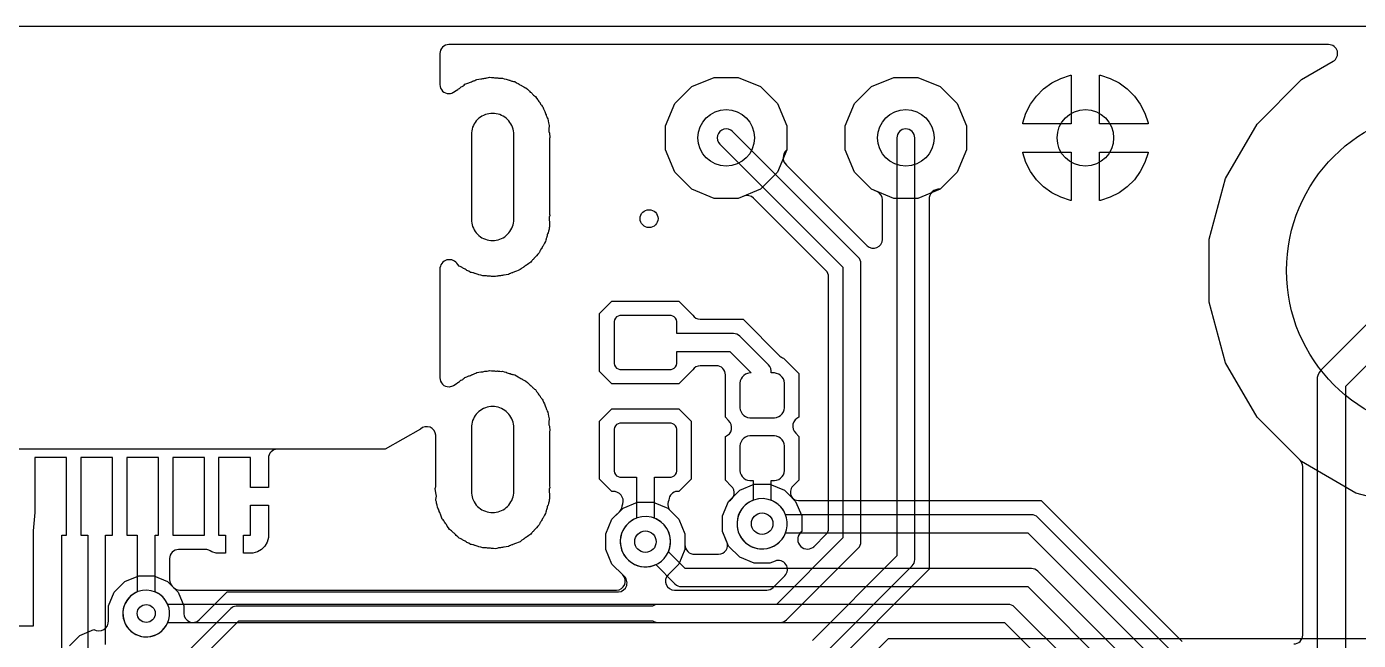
# Model space of a CAD drawing. Header units: millimetres. Extents: x -12.6 to 79.4, y -27 to 65.1.
# Drawn here: x 30.82 to 49.66, y 56.39 to 65.07 of the extents above; entities that cross this region are included whole.
import ezdxf

# ---------------------------------------------------------------- set-up
doc = ezdxf.new("R2010")
doc.units = ezdxf.units.MM

msp = doc.modelspace()

# ---------------------------------------------------------------- linework, layer by layer
at = {"layer": '16_copper'}
for points in [[(50.482, 58.244), (49.623, 58.474), (48.853, 58.919), (48.224, 59.548), (47.779, 60.318), (47.549, 61.177), (47.549, 62.067), (47.779, 62.926), (48.224, 63.696), (48.853, 64.325), (49.301, 64.584, 0.767326), (49.237, 64.821), (36.792, 64.821, 0.414214), (36.665, 64.694), (36.665, 64.254, 0.423846), (36.796, 64.128), (36.803, 64.128, 0.101797), (36.86, 64.147), (36.896, 64.17), (36.918, 64.187, 0.093758), (36.964, 64.219), (36.969, 64.221, 0.037097), (36.989, 64.232), (36.995, 64.238, 0.045899), (37.02, 64.259), (37.048, 64.269), (37.073, 64.281, 0.093776), (37.125, 64.301), (37.13, 64.303, 0.037089), (37.152, 64.309), (37.159, 64.313, 0.045854), (37.189, 64.328), (37.218, 64.332), (37.245, 64.338, 0.093759), (37.3, 64.346), (37.305, 64.346, 0.037092), (37.328, 64.348), (37.336, 64.35, 0.045863), (37.368, 64.358), (37.397, 64.355), (37.425, 64.355, 0.093752), (37.48, 64.351), (37.485, 64.35, 0.037088), (37.508, 64.346), (37.516, 64.346, 0.045898), (37.55, 64.347), (37.577, 64.338), (37.605, 64.332, 0.09374), (37.657, 64.315), (37.662, 64.313, 0.037083), (37.683, 64.304), (37.692, 64.303, 0.045892), (37.724, 64.297), (37.749, 64.281), (37.774, 64.269, 0.093735), (37.822, 64.241), (37.826, 64.238, 0.037084), (37.845, 64.225), (37.853, 64.222, 0.045877), (37.883, 64.208), (37.904, 64.188), (37.926, 64.17, 0.093747), (37.966, 64.132), (37.97, 64.128, 0.037112), (37.985, 64.111), (37.992, 64.106, 0.045916), (38.019, 64.087), (38.034, 64.062), (38.052, 64.04, 0.093753), (38.083, 63.994), (38.085, 63.99, 0.037093), (38.096, 63.969), (38.102, 63.963, 0.045889), (38.123, 63.938), (38.133, 63.91), (38.145, 63.885, 0.09377), (38.165, 63.833), (38.167, 63.829, 0.037109), (38.173, 63.806), (38.177, 63.799, 0.045873), (38.193, 63.77), (38.196, 63.741), (38.202, 63.713, 0.067958), (38.212, 63.674), (38.213, 63.662, 0.168009), (38.215, 63.568), (38.222, 63.504, 0.092232), (38.214, 63.458), (38.214, 62.436, 0.056554), (38.219, 62.404), (38.219, 62.401, 0.159101), (38.214, 62.312), (38.214, 62.241, 0.048975), (38.212, 62.209), (38.202, 62.181), (38.196, 62.154, 0.09374), (38.179, 62.101), (38.177, 62.096, 0.037083), (38.169, 62.075), (38.167, 62.067, 0.0459), (38.161, 62.034), (38.145, 62.009), (38.133, 61.984, 0.093731), (38.105, 61.936), (38.102, 61.932, 0.037084), (38.089, 61.913), (38.086, 61.905, 0.045881), (38.072, 61.875), (38.052, 61.854), (38.034, 61.832, 0.093757), (37.996, 61.792), (37.993, 61.788, 0.037088), (37.975, 61.773), (37.971, 61.766, 0.045904), (37.951, 61.74), (37.926, 61.724), (37.904, 61.707, 0.093763), (37.858, 61.675), (37.854, 61.673, 0.037097), (37.834, 61.662), (37.827, 61.656, 0.045899), (37.802, 61.635), (37.775, 61.625), (37.749, 61.613, 0.093777), (37.698, 61.593), (37.693, 61.591, 0.037109), (37.671, 61.585), (37.663, 61.581, 0.045873), (37.634, 61.566), (37.605, 61.562), (37.577, 61.556, 0.093759), (37.523, 61.548), (37.518, 61.548, 0.037092), (37.495, 61.546), (37.487, 61.544, 0.045872), (37.454, 61.536), (37.425, 61.539), (37.397, 61.539, 0.093746), (37.342, 61.543), (37.337, 61.544, 0.037088), (37.314, 61.548), (37.306, 61.548, 0.045898), (37.273, 61.547), (37.245, 61.556), (37.218, 61.562, 0.09374), (37.165, 61.579), (37.16, 61.581, 0.037083), (37.139, 61.59), (37.131, 61.591, 0.045892), (37.098, 61.597), (37.073, 61.613), (37.048, 61.625, 0.093735), (37, 61.653), (36.996, 61.656, 0.037084), (36.977, 61.669), (36.97, 61.672, 0.045877), (36.939, 61.686), (36.919, 61.706, 0.782146), (36.665, 61.64), (36.665, 60.104, 0.423839), (36.796, 59.978), (36.803, 59.978, 0.101797), (36.86, 59.997), (36.896, 60.02), (36.918, 60.037, 0.093753), (36.964, 60.069), (36.969, 60.071, 0.037093), (36.989, 60.082), (36.995, 60.088, 0.045875), (37.02, 60.109), (37.048, 60.119), (37.073, 60.131, 0.093758), (37.125, 60.151), (37.13, 60.153, 0.037103), (37.152, 60.159), (37.159, 60.163, 0.045861), (37.189, 60.178), (37.218, 60.182), (37.245, 60.188, 0.093759), (37.3, 60.196), (37.305, 60.196, 0.037092), (37.328, 60.198), (37.336, 60.2, 0.045872), (37.368, 60.208), (37.397, 60.205), (37.425, 60.205, 0.093746), (37.48, 60.201), (37.485, 60.2, 0.037088), (37.508, 60.196), (37.516, 60.196, 0.045898), (37.55, 60.197), (37.577, 60.188), (37.605, 60.182, 0.09374), (37.657, 60.165), (37.662, 60.163, 0.037083), (37.683, 60.154), (37.692, 60.153, 0.0459), (37.724, 60.147), (37.749, 60.131), (37.774, 60.119, 0.093731), (37.822, 60.091), (37.826, 60.088, 0.037084), (37.845, 60.075), (37.853, 60.072, 0.045881), (37.883, 60.058), (37.904, 60.038), (37.926, 60.02, 0.093757), (37.966, 59.982), (37.97, 59.978, 0.037088), (37.985, 59.961), (37.992, 59.956, 0.045904), (38.019, 59.937), (38.034, 59.912), (38.052, 59.89, 0.093763), (38.083, 59.844), (38.085, 59.84, 0.037097), (38.096, 59.819), (38.102, 59.813, 0.045899), (38.123, 59.788), (38.133, 59.76), (38.145, 59.735, 0.093777), (38.165, 59.683), (38.167, 59.679, 0.037109), (38.173, 59.656), (38.177, 59.649, 0.045873), (38.193, 59.62), (38.196, 59.591), (38.202, 59.563, 0.067958), (38.212, 59.524), (38.213, 59.512, 0.168009), (38.215, 59.418), (38.222, 59.354, 0.092232), (38.214, 59.308), (38.214, 58.586, 0.056554), (38.219, 58.554), (38.219, 58.551, 0.159101), (38.214, 58.462), (38.214, 58.391, 0.048975), (38.212, 58.359), (38.202, 58.331), (38.196, 58.304, 0.09374), (38.179, 58.251), (38.179, 58.249, 0.042), (38.169, 58.225), (38.167, 58.217, 0.045892), (38.161, 58.184), (38.145, 58.159), (38.133, 58.134, 0.093735), (38.105, 58.086), (38.102, 58.082, 0.037084), (38.089, 58.063), (38.086, 58.055, 0.045877), (38.072, 58.025), (38.052, 58.004), (38.034, 57.982, 0.093758), (37.996, 57.942), (37.993, 57.938, 0.037088), (37.975, 57.923), (37.971, 57.916, 0.045904), (37.951, 57.89), (37.926, 57.874), (37.904, 57.857, 0.093763), (37.858, 57.825), (37.854, 57.823, 0.037097), (37.834, 57.812), (37.827, 57.806, 0.045899), (37.802, 57.785), (37.775, 57.775), (37.749, 57.763, 0.093777), (37.698, 57.743), (37.693, 57.741, 0.037109), (37.671, 57.735), (37.663, 57.731, 0.045873), (37.634, 57.716), (37.605, 57.712), (37.577, 57.706, 0.093759), (37.523, 57.698), (37.518, 57.698, 0.037092), (37.495, 57.696), (37.487, 57.694, 0.045872), (37.454, 57.686), (37.425, 57.689), (37.397, 57.689, 0.093746), (37.342, 57.693), (37.337, 57.694, 0.037088), (37.314, 57.698), (37.306, 57.698, 0.045898), (37.273, 57.697), (37.245, 57.706), (37.218, 57.712, 0.09374), (37.165, 57.729), (37.16, 57.731, 0.037083), (37.139, 57.74), (37.131, 57.741, 0.045892), (37.098, 57.747), (37.073, 57.763), (37.048, 57.775, 0.093735), (37, 57.803), (36.996, 57.806, 0.037084), (36.977, 57.819), (36.97, 57.822, 0.045877), (36.939, 57.836), (36.919, 57.856), (36.897, 57.874, 0.093758), (36.856, 57.912), (36.853, 57.916, 0.037088), (36.837, 57.933), (36.831, 57.938, 0.045904), (36.804, 57.957), (36.788, 57.982), (36.771, 58.004, 0.093763), (36.74, 58.05), (36.737, 58.054, 0.037097), (36.726, 58.075), (36.721, 58.081, 0.045899), (36.699, 58.106), (36.689, 58.134), (36.677, 58.159, 0.093776), (36.657, 58.211), (36.656, 58.216, 0.048553), (36.646, 58.244), (36.644, 58.247, 0.042818), (36.63, 58.274), (36.627, 58.303), (36.62, 58.331, 0.067958), (36.61, 58.37), (36.61, 58.382, 0.168009), (36.607, 58.476), (36.6, 58.54, 0.092232), (36.608, 58.586), (36.608, 59.292, 0.623285), (36.39, 59.379), (35.894, 59.093), (34.367, 59.093, 0.414214), (34.24, 58.966), (34.24, 58.554), (33.986, 58.554), (33.986, 58.977), (33.536, 58.977), (33.536, 57.877), (33.634, 57.877), (33.634, 57.623), (33.503, 57.623), (33.438, 57.64, 0.196852), (33.346, 57.674), (32.969, 57.674, 0.414214), (32.842, 57.547), (32.842, 57.246, 0.198912), (32.879, 57.156), (32.964, 57.071), (33.045, 56.875), (33.045, 56.77, 0.668179), (33.262, 56.68), (33.44, 56.858), (33.656, 57.074), (39.192, 57.074, 0.696459), (39.263, 57.305), (39.099, 57.468), (39.014, 57.674), (39.014, 57.896), (39.099, 58.102), (39.206, 58.208, 0.168017), (39.242, 58.283), (39.242, 58.291, 0.509656), (39.146, 58.493), (39.118, 58.496, 0.028467), (39.1, 58.496), (38.925, 58.671), (38.925, 59.49), (39.1, 59.665), (40.046, 59.665), (40.221, 59.49), (40.221, 58.671), (40.046, 58.496, 0.380545), (39.907, 58.399), (39.903, 58.371, 0.340107), (39.941, 58.208), (40.047, 58.102), (40.132, 57.896), (40.132, 57.674), (40.047, 57.468), (39.894, 57.316, 0.668179), (39.984, 57.099), (41.289, 57.099, 0.198912), (41.379, 57.136), (41.545, 57.302, 0.820674), (41.406, 57.51), (41.335, 57.48), (41.113, 57.48), (40.908, 57.565), (40.75, 57.722), (40.665, 57.928), (40.665, 58.15), (40.75, 58.356, 0.535935), (40.788, 58.573), (40.704, 58.657), (40.704, 59.275, 0.56081), (40.75, 59.5), (40.704, 59.546), (40.704, 60.147, 0.414214), (40.577, 60.274), (40.348, 60.274, 0.244152), (40.242, 60.217), (40.046, 60.02), (39.1, 60.02), (38.925, 60.195), (38.925, 61.014), (39.1, 61.189), (40.046, 61.189), (40.242, 60.993, 0.253365), (40.348, 60.935), (40.955, 60.935), (41.476, 60.413, 0.106668), (41.526, 60.382), (41.745, 60.164), (41.745, 59.546, 0.5608), (41.699, 59.321), (41.745, 59.275), (41.745, 58.657), (41.66, 58.573, 0.345802), (41.642, 58.417), (41.659, 58.395, 0.092715), (41.698, 58.356), (41.783, 58.15), (41.783, 57.928, 0.97956), (41.942, 57.704), (41.953, 57.711, 0.021369), (41.961, 57.719), (42.127, 57.885, 0.198912), (42.164, 57.974), (42.164, 61.533, 0.198912), (42.127, 61.622), (41.102, 62.647, 0.303353), (40.964, 62.675), (40.887, 62.643), (40.546, 62.643), (40.231, 62.773), (39.989, 63.014), (39.859, 63.329), (39.859, 63.671), (39.989, 63.986), (40.231, 64.227), (40.546, 64.357), (40.887, 64.357), (41.202, 64.227), (41.443, 63.986), (41.573, 63.671), (41.573, 63.329, 0.470372), (41.569, 63.114), (42.709, 61.974, 0.668179), (42.926, 62.064), (42.926, 62.624, 0.30335), (42.848, 62.741), (42.771, 62.773), (42.529, 63.014), (42.399, 63.329), (42.399, 63.671), (42.529, 63.986), (42.771, 64.227), (43.086, 64.357), (43.427, 64.357), (43.742, 64.227), (43.983, 63.986), (44.113, 63.671), (44.113, 63.329), (43.983, 63.014), (43.742, 62.773, 0.470375), (43.586, 62.624), (43.586, 57.394), (42.123, 55.931)], [(32.233, 55.076), (33.824, 56.667), (39.676, 56.667), (39.693, 56.656, 0.120111), (39.751, 56.642), (41.478, 56.642, 0.198912), (41.568, 56.679), (42.584, 57.695, 0.198912), (42.621, 57.785), (42.621, 61.722, 0.198912), (42.584, 61.812), (40.806, 63.59, 1), (40.626, 63.41), (42.367, 61.669), (42.367, 57.838), (41.426, 56.896), (39.751, 56.896, 0.161412), (39.675, 56.871), (33.782, 56.871, 0.198912), (33.71, 56.841), (32.059, 55.19, 0.198912)], [(42.076, 56.171), (43.346, 57.441, 0.198912), (43.383, 57.531), (43.383, 63.5, 1), (43.129, 63.5), (43.129, 57.584), (41.934, 56.388)], [(28.278, 56.185), (30.904, 56.185), (30.912, 56.177), (30.912, 55.482, 0.952689), (31.548, 54.976), (31.581, 55.019, 0.537101), (31.318, 55.645), (31.318, 57.877), (31.386, 57.877), (31.386, 58.977), (30.936, 58.977), (30.936, 58.197), (30.913, 57.937, 0.022677), (30.912, 57.919), (30.912, 56.591), (28.194, 56.591, 0.198912)]]:
    msp.add_lwpolyline(points, format="xyb", dxfattribs=at)
for points in [[(44.909, 63.7), (44.911, 63.713), (44.955, 63.849), (45.02, 63.976), (45.104, 64.092), (45.205, 64.193), (45.32, 64.277), (45.448, 64.341), (45.584, 64.386), (45.596, 64.388), (45.596, 63.7)], [(45.996, 63.7), (45.996, 64.388), (46.009, 64.386), (46.145, 64.341), (46.272, 64.277), (46.388, 64.193), (46.489, 64.092), (46.573, 63.976), (46.638, 63.849), (46.682, 63.713), (46.684, 63.7)], [(45.584, 62.614), (45.448, 62.659), (45.32, 62.723), (45.205, 62.807), (45.104, 62.908), (45.02, 63.024), (44.955, 63.151), (44.911, 63.287), (44.909, 63.3), (45.596, 63.3), (45.596, 62.612)], [(45.996, 63.3), (46.684, 63.3), (46.682, 63.287), (46.638, 63.151), (46.573, 63.024), (46.489, 62.908), (46.388, 62.807), (46.272, 62.723), (46.145, 62.659), (46.009, 62.614), (45.996, 62.612)], [(33.336, 58.977), (32.886, 58.977), (32.886, 57.877), (33.336, 57.877)], [(33.888, 57.623), (33.888, 57.877), (33.986, 57.877), (33.986, 58.3), (34.24, 58.3), (34.24, 57.844), (34.223, 57.779), (34.189, 57.721), (34.142, 57.674), (34.084, 57.64), (34.02, 57.623)]]:
    msp.add_lwpolyline(points, close=True, dxfattribs=at)
for points in [[(41.429, 59.544), (41.458, 59.556), (41.484, 59.573), (41.506, 59.595), (41.524, 59.621), (41.536, 59.65), (41.542, 59.681), (41.542, 60.029), (41.536, 60.06), (41.524, 60.089), (41.506, 60.115), (41.484, 60.137), (41.458, 60.155), (41.429, 60.167), (41.399, 60.173), (41.351, 60.173, 0.250765), (41.314, 60.288), (40.908, 60.694, 0.198912), (40.818, 60.731), (40.018, 60.731), (40.018, 60.903), (40.011, 60.927), (39.999, 60.949), (39.981, 60.966), (39.959, 60.979), (39.935, 60.985), (39.211, 60.985), (39.187, 60.979), (39.165, 60.966), (39.148, 60.949), (39.135, 60.927), (39.129, 60.903), (39.129, 60.306), (39.135, 60.282), (39.148, 60.26), (39.165, 60.242), (39.187, 60.23), (39.211, 60.223), (39.935, 60.223), (39.959, 60.23), (39.981, 60.242), (39.999, 60.26), (40.011, 60.282), (40.018, 60.306), (40.018, 60.477), (40.765, 60.477), (41.07, 60.173), (41.05, 60.173), (41.019, 60.167), (40.99, 60.155), (40.964, 60.137), (40.942, 60.115), (40.925, 60.089), (40.913, 60.06), (40.907, 60.029), (40.907, 59.681), (40.913, 59.65), (40.925, 59.621), (40.942, 59.595), (40.964, 59.573), (40.99, 59.556), (41.019, 59.544), (41.05, 59.538), (41.399, 59.538)], [(39.643, 57.435, 0.752417), (39.7, 58.117), (39.7, 58.699), (39.935, 58.699), (39.959, 58.706), (39.981, 58.718), (39.999, 58.736), (40.011, 58.758), (40.018, 58.782), (40.018, 59.379), (40.011, 59.403), (39.999, 59.425), (39.981, 59.442), (39.959, 59.455), (39.935, 59.461), (39.211, 59.461), (39.187, 59.455), (39.165, 59.442), (39.148, 59.425), (39.135, 59.403), (39.129, 59.379), (39.129, 58.782), (39.135, 58.758), (39.148, 58.736), (39.165, 58.718), (39.187, 58.706), (39.211, 58.699), (39.446, 58.699), (39.446, 58.117), (39.416, 58.105), (39.375, 58.081), (39.338, 58.053), (39.305, 58.02), (39.277, 57.983), (39.254, 57.943), (39.236, 57.9), (39.224, 57.855), (39.218, 57.808), (39.218, 57.762), (39.224, 57.715), (39.236, 57.67), (39.254, 57.627), (39.277, 57.587), (39.305, 57.55), (39.338, 57.517), (39.375, 57.489), (39.416, 57.465), (39.459, 57.448), (39.504, 57.435), (39.55, 57.429), (39.597, 57.429)], [(41.294, 57.689, 0.752417), (41.351, 58.371), (41.351, 58.649), (41.399, 58.649), (41.429, 58.655), (41.458, 58.667), (41.484, 58.684), (41.506, 58.706), (41.524, 58.732), (41.536, 58.761), (41.542, 58.792), (41.542, 59.14), (41.536, 59.171), (41.524, 59.2), (41.506, 59.226), (41.484, 59.248), (41.458, 59.266), (41.429, 59.278), (41.399, 59.284), (41.05, 59.284), (41.019, 59.278), (40.99, 59.266), (40.964, 59.248), (40.942, 59.226), (40.925, 59.2), (40.913, 59.171), (40.907, 59.14), (40.907, 58.792), (40.913, 58.761), (40.925, 58.732), (40.942, 58.706), (40.964, 58.684), (40.99, 58.667), (41.019, 58.655), (41.05, 58.649), (41.097, 58.649), (41.097, 58.371), (41.067, 58.359), (41.026, 58.335), (40.989, 58.307), (40.956, 58.274), (40.928, 58.237), (40.905, 58.197), (40.887, 58.154), (40.875, 58.109), (40.869, 58.062), (40.869, 58.016), (40.875, 57.969), (40.887, 57.924), (40.905, 57.881), (40.928, 57.841), (40.956, 57.804), (40.989, 57.771), (41.026, 57.743), (41.067, 57.719), (41.11, 57.702), (41.155, 57.689), (41.201, 57.683), (41.248, 57.683)], [(32.577, 56.444, 0.740841), (32.639, 57.074), (32.639, 57.877), (32.686, 57.877), (32.686, 58.977), (32.236, 58.977), (32.236, 57.877), (32.385, 57.877), (32.385, 57.074), (32.366, 57.066), (32.328, 57.044), (32.294, 57.018), (32.263, 56.987), (32.237, 56.953), (32.215, 56.915), (32.199, 56.875), (32.187, 56.834), (32.182, 56.791), (32.182, 56.747), (32.187, 56.704), (32.199, 56.663), (32.215, 56.623), (32.237, 56.585), (32.263, 56.551), (32.294, 56.52), (32.328, 56.494), (32.366, 56.472), (32.406, 56.456), (32.447, 56.444), (32.49, 56.439), (32.534, 56.439)]]:
    msp.add_lwpolyline(points, format="xyb", close=True, dxfattribs=at)
for points in [[(31.938, 56.332), (31.938, 57.877), (32.036, 57.877), (32.036, 58.977), (31.586, 58.977), (31.586, 57.877), (31.684, 57.877), (31.684, 56.275)], [(42.287, 55.689), (43.012, 56.413), (54.778, 56.413)]]:
    msp.add_lwpolyline(points, dxfattribs=at)
at = {"layer": '1_copper'}
for points in [[(48.743, 56.337, 0.414214), (48.87, 56.464), (48.87, 58.849, 0.198912), (48.832, 58.939), (48.224, 59.548), (47.779, 60.318), (47.549, 61.177), (47.549, 62.067), (47.779, 62.926), (48.224, 63.696), (48.853, 64.325), (49.301, 64.584, 0.767326), (49.237, 64.821), (36.792, 64.821, 0.414214), (36.665, 64.694), (36.665, 64.254, 0.423846), (36.796, 64.128), (36.803, 64.128, 0.101797), (36.86, 64.147), (36.896, 64.17), (36.918, 64.187, 0.093758), (36.964, 64.219), (36.969, 64.221, 0.037097), (36.989, 64.232), (36.995, 64.238, 0.045899), (37.02, 64.259), (37.048, 64.269), (37.073, 64.281, 0.093777), (37.125, 64.301), (37.13, 64.303, 0.037109), (37.152, 64.309), (37.159, 64.313, 0.045873), (37.189, 64.328), (37.218, 64.332), (37.245, 64.338, 0.093759), (37.3, 64.346), (37.305, 64.346, 0.037092), (37.328, 64.348), (37.336, 64.35, 0.045863), (37.368, 64.358), (37.397, 64.355), (37.425, 64.355, 0.093752), (37.48, 64.351), (37.485, 64.35, 0.037088), (37.508, 64.346), (37.516, 64.346, 0.045898), (37.55, 64.347), (37.577, 64.338), (37.605, 64.332, 0.09374), (37.657, 64.315), (37.662, 64.313, 0.037083), (37.683, 64.304), (37.692, 64.303, 0.045892), (37.724, 64.297), (37.749, 64.281), (37.774, 64.269, 0.093735), (37.822, 64.241), (37.826, 64.238, 0.037084), (37.845, 64.225), (37.853, 64.222, 0.045877), (37.883, 64.208), (37.904, 64.188), (37.926, 64.17, 0.093758), (37.966, 64.132), (37.97, 64.128, 0.037088), (37.985, 64.111), (37.992, 64.106, 0.045904), (38.019, 64.087), (38.034, 64.062), (38.052, 64.04, 0.093763), (38.083, 63.994), (38.085, 63.99, 0.037097), (38.096, 63.969), (38.102, 63.963, 0.045899), (38.123, 63.938), (38.133, 63.91), (38.145, 63.885, 0.093776), (38.165, 63.833), (38.167, 63.828, 0.037089), (38.173, 63.806), (38.177, 63.799, 0.045854), (38.193, 63.77), (38.196, 63.741), (38.202, 63.713, 0.067958), (38.212, 63.674), (38.213, 63.662, 0.168009), (38.215, 63.568), (38.222, 63.504, 0.092232), (38.214, 63.458), (38.214, 62.436, 0.056554), (38.219, 62.404), (38.219, 62.401, 0.159101), (38.214, 62.312), (38.214, 62.241, 0.048975), (38.212, 62.209), (38.202, 62.181), (38.196, 62.154, 0.09374), (38.179, 62.101), (38.177, 62.096, 0.037083), (38.169, 62.075), (38.167, 62.067, 0.045892), (38.161, 62.034), (38.145, 62.009), (38.133, 61.984, 0.093735), (38.105, 61.936), (38.102, 61.932, 0.037084), (38.089, 61.913), (38.086, 61.905, 0.045877), (38.072, 61.875), (38.052, 61.854), (38.034, 61.832, 0.093758), (37.996, 61.792), (37.993, 61.788, 0.037088), (37.975, 61.773), (37.971, 61.766, 0.045904), (37.951, 61.74), (37.926, 61.724), (37.904, 61.707, 0.093763), (37.858, 61.675), (37.854, 61.673, 0.037097), (37.834, 61.662), (37.827, 61.656, 0.045899), (37.802, 61.635), (37.775, 61.625), (37.749, 61.613, 0.093776), (37.698, 61.593), (37.693, 61.591, 0.037089), (37.671, 61.585), (37.663, 61.581, 0.045854), (37.634, 61.566), (37.605, 61.562), (37.577, 61.556, 0.093759), (37.523, 61.548), (37.518, 61.548, 0.037092), (37.495, 61.546), (37.487, 61.544, 0.045863), (37.454, 61.536), (37.425, 61.539), (37.397, 61.539, 0.093748), (37.342, 61.543), (37.337, 61.544, 0.037091), (37.314, 61.548), (37.306, 61.548, 0.045895), (37.273, 61.547), (37.245, 61.556), (37.218, 61.562, 0.093715), (37.165, 61.579), (37.16, 61.581, 0.037085), (37.139, 61.59), (37.131, 61.591, 0.045886), (37.098, 61.597), (37.073, 61.613), (37.048, 61.625, 0.093731), (37, 61.653), (36.996, 61.656, 0.037084), (36.977, 61.669), (36.97, 61.672, 0.045881), (36.939, 61.686), (36.919, 61.706, 0.782141), (36.665, 61.64), (36.665, 60.104, 0.423846), (36.796, 59.978), (36.803, 59.978, 0.101797), (36.86, 59.997), (36.896, 60.02), (36.918, 60.037, 0.093758), (36.964, 60.069), (36.969, 60.071, 0.037097), (36.989, 60.082), (36.995, 60.088, 0.045899), (37.02, 60.109), (37.048, 60.119), (37.073, 60.131, 0.093776), (37.125, 60.151), (37.13, 60.153, 0.037089), (37.152, 60.159), (37.159, 60.163, 0.045854), (37.189, 60.178), (37.218, 60.182), (37.245, 60.188, 0.093759), (37.3, 60.196), (37.305, 60.196, 0.037092), (37.328, 60.198), (37.336, 60.2, 0.045863), (37.368, 60.208), (37.397, 60.205), (37.425, 60.205, 0.093752), (37.48, 60.201), (37.485, 60.2, 0.037088), (37.508, 60.196), (37.516, 60.196, 0.045898), (37.55, 60.197), (37.577, 60.188), (37.605, 60.182, 0.09374), (37.657, 60.165), (37.662, 60.163, 0.037083), (37.683, 60.154), (37.692, 60.153, 0.045892), (37.724, 60.147), (37.749, 60.131), (37.774, 60.119, 0.093735), (37.822, 60.091), (37.826, 60.088, 0.037084), (37.845, 60.075), (37.853, 60.072, 0.045877), (37.883, 60.058), (37.904, 60.038), (37.926, 60.02, 0.093758), (37.966, 59.982), (37.97, 59.978, 0.037088), (37.985, 59.961), (37.992, 59.956, 0.045904), (38.019, 59.937), (38.034, 59.912), (38.052, 59.89, 0.093763), (38.083, 59.844), (38.085, 59.84, 0.037097), (38.096, 59.819), (38.102, 59.813, 0.045899), (38.123, 59.788), (38.133, 59.76), (38.145, 59.735, 0.093776), (38.165, 59.683), (38.167, 59.678, 0.037089), (38.173, 59.656), (38.177, 59.649, 0.045854), (38.193, 59.62), (38.196, 59.591), (38.202, 59.563, 0.067958), (38.212, 59.524), (38.213, 59.512, 0.168009), (38.215, 59.418), (38.222, 59.354, 0.092232), (38.214, 59.308), (38.214, 58.586, 0.056554), (38.219, 58.554), (38.219, 58.551, 0.159101), (38.214, 58.462), (38.214, 58.391, 0.048975), (38.212, 58.359), (38.202, 58.331), (38.196, 58.304, 0.093728), (38.179, 58.251), (38.179, 58.249, 0.041995), (38.169, 58.225), (38.167, 58.217, 0.04588), (38.161, 58.184), (38.145, 58.159), (38.133, 58.134, 0.093724), (38.105, 58.086), (38.102, 58.082, 0.037084), (38.089, 58.063), (38.086, 58.055, 0.04587), (38.072, 58.025), (38.052, 58.004), (38.034, 57.982, 0.093757), (37.996, 57.942), (37.993, 57.938, 0.037088), (37.975, 57.923), (37.971, 57.916, 0.045903), (37.951, 57.89), (37.926, 57.874), (37.904, 57.857, 0.093757), (37.858, 57.825), (37.854, 57.823, 0.037097), (37.834, 57.812), (37.827, 57.806, 0.045911), (37.802, 57.785), (37.775, 57.775), (37.749, 57.763, 0.09377), (37.698, 57.743), (37.693, 57.741, 0.037109), (37.671, 57.735), (37.663, 57.731, 0.045873), (37.634, 57.716), (37.605, 57.712), (37.577, 57.706, 0.093759), (37.523, 57.698), (37.518, 57.698, 0.037092), (37.495, 57.696), (37.487, 57.694, 0.045872), (37.454, 57.686), (37.425, 57.689), (37.397, 57.689, 0.093746), (37.342, 57.693), (37.337, 57.694, 0.037088), (37.314, 57.698), (37.306, 57.698, 0.045898), (37.273, 57.697), (37.245, 57.706), (37.218, 57.712, 0.09374), (37.165, 57.729), (37.16, 57.731, 0.037083), (37.139, 57.74), (37.131, 57.741, 0.0459), (37.098, 57.747), (37.073, 57.763), (37.048, 57.775, 0.093731), (37, 57.803), (36.996, 57.806, 0.037084), (36.977, 57.819), (36.97, 57.822, 0.045881), (36.939, 57.836), (36.919, 57.856), (36.897, 57.874, 0.093757), (36.856, 57.912), (36.853, 57.916, 0.037088), (36.837, 57.933), (36.831, 57.938, 0.045904), (36.804, 57.957), (36.788, 57.982), (36.771, 58.004, 0.093763), (36.74, 58.05), (36.737, 58.054, 0.037097), (36.726, 58.075), (36.721, 58.081, 0.045899), (36.699, 58.106), (36.689, 58.134), (36.677, 58.159, 0.093777), (36.657, 58.211), (36.656, 58.215, 0.048573), (36.646, 58.244), (36.644, 58.247, 0.042827), (36.63, 58.274), (36.627, 58.303), (36.62, 58.331, 0.067952), (36.61, 58.37), (36.61, 58.382, 0.168009), (36.607, 58.476), (36.6, 58.54, 0.092232), (36.608, 58.586), (36.608, 59.292, 0.623285), (36.39, 59.379), (35.894, 59.093), (29.029, 59.093)], [(50.91, 61.993), (49.132, 60.215, 0.198912), (49.073, 60.071), (49.073, 56.134), (47.119, 56.134), (45.124, 58.129, 0.198912), (45.034, 58.166), (41.556, 58.166, 0.981272), (40.887, 57.924), (40.905, 57.881, 0.654591), (41.556, 57.912), (44.982, 57.912), (46.976, 55.917, 0.198912), (47.066, 55.88), (49.073, 55.88), (49.073, 50.203, 0.522723), (49.073, 49.619), (49.073, 46.05, 0.198912), (49.132, 45.907), (50.999, 44.04, 0.198912)], [(51.227, 44.387), (49.479, 46.134), (49.479, 49.619, 0.522723), (49.479, 50.203), (49.479, 59.987), (51.198, 61.705, 1)], [(31.425, 56.309), (31.575, 56.459), (31.771, 56.54, 0.5916), (31.979, 56.667), (31.979, 56.875), (32.06, 57.071), (32.21, 57.221), (32.406, 57.302), (32.618, 57.302), (32.814, 57.221), (32.899, 57.136, 0.198912), (32.989, 57.099), (39.162, 57.099, 0.668179), (39.252, 57.316), (39.099, 57.468), (39.014, 57.674), (39.014, 57.896), (39.099, 58.102), (39.257, 58.259), (39.462, 58.344), (39.684, 58.344), (39.89, 58.259), (40.047, 58.102), (40.132, 57.896), (40.132, 57.746, 0.43885), (40.271, 57.607), (40.608, 57.607, 0.534518), (40.725, 57.783), (40.665, 57.928), (40.665, 58.15), (40.75, 58.356), (40.908, 58.513), (41.113, 58.598), (41.335, 58.598), (41.541, 58.513), (41.647, 58.406, 0.198912), (41.737, 58.369), (45.171, 58.369), (47.166, 56.374, 0.198912)], [(36.615, 45.63), (38.61, 47.625), (45.034, 47.625, 0.198912), (45.124, 47.662), (46.394, 48.932, 0.198912), (46.431, 49.022), (46.431, 56.007, 0.198912), (46.394, 56.097), (45.124, 57.367, 0.198912), (45.034, 57.404), (40.134, 57.404), (39.898, 57.64, 0.981268), (39.254, 57.943), (39.236, 57.9, 0.65459), (39.718, 57.46), (39.991, 57.187, 0.198912), (40.081, 57.15), (44.982, 57.15), (46.177, 55.954), (46.177, 49.075), (44.982, 47.879), (38.557, 47.879, 0.198912), (38.467, 47.842), (36.473, 45.847)], [(45.607, 56.046), (44.794, 56.859, 0.198912), (44.704, 56.896), (32.817, 56.896, 0.966785), (32.199, 56.663), (32.215, 56.623, 0.644026), (32.817, 56.642), (44.651, 56.642), (45.39, 55.904)]]:
    msp.add_lwpolyline(points, format="xyb", dxfattribs=at)
for points in [[(40.546, 62.643), (40.231, 62.773), (39.989, 63.014), (39.859, 63.329), (39.859, 63.671), (39.989, 63.986), (40.231, 64.227), (40.546, 64.357), (40.887, 64.357), (41.202, 64.227), (41.443, 63.986), (41.573, 63.671), (41.573, 63.329), (41.443, 63.014), (41.202, 62.773), (40.887, 62.643)], [(43.086, 62.643), (42.771, 62.773), (42.529, 63.014), (42.399, 63.329), (42.399, 63.671), (42.529, 63.986), (42.771, 64.227), (43.086, 64.357), (43.427, 64.357), (43.742, 64.227), (43.983, 63.986), (44.113, 63.671), (44.113, 63.329), (43.983, 63.014), (43.742, 62.773), (43.427, 62.643)], [(44.909, 63.7), (44.911, 63.713), (44.955, 63.849), (45.02, 63.976), (45.104, 64.092), (45.205, 64.193), (45.32, 64.277), (45.448, 64.341), (45.584, 64.386), (45.596, 64.388), (45.596, 63.7)], [(45.996, 63.7), (45.996, 64.388), (46.009, 64.386), (46.145, 64.341), (46.272, 64.277), (46.388, 64.193), (46.489, 64.092), (46.573, 63.976), (46.638, 63.849), (46.682, 63.713), (46.684, 63.7)], [(45.584, 62.614), (45.448, 62.659), (45.32, 62.723), (45.205, 62.807), (45.104, 62.908), (45.02, 63.024), (44.955, 63.151), (44.911, 63.287), (44.909, 63.3), (45.596, 63.3), (45.596, 62.612)], [(45.996, 63.3), (46.684, 63.3), (46.682, 63.287), (46.638, 63.151), (46.573, 63.024), (46.489, 62.908), (46.388, 62.807), (46.272, 62.723), (46.145, 62.659), (46.009, 62.614), (45.996, 62.612)]]:
    msp.add_lwpolyline(points, close=True, dxfattribs=at)
at = {"layer": 'drills_PTH'}
for centre, radius in [((40.716, 63.5), 0.4), ((43.256, 63.5), 0.4), ((45.796, 63.5), 0.4), ((50.927, 61.622), 2.286)]:
    msp.add_circle(centre, radius, dxfattribs=at)
at = {"layer": 'drills_via_1_16'}
for centre, radius in [((39.624, 62.357), 0.127), ((41.224, 58.039), 0.152), ((39.573, 57.785), 0.152), ((32.512, 56.769), 0.127)]:
    msp.add_circle(centre, radius, dxfattribs=at)
at = {"layer": 'holes'}
for points in [[(37.111, 62.347), (37.112, 62.321), (37.116, 62.295), (37.121, 62.269), (37.129, 62.244), (37.139, 62.22), (37.151, 62.197), (37.165, 62.175), (37.181, 62.154), (37.199, 62.135), (37.218, 62.117), (37.239, 62.101), (37.261, 62.087), (37.284, 62.075), (37.309, 62.065), (37.334, 62.057), (37.359, 62.052), (37.385, 62.048), (37.411, 62.047), (37.437, 62.048), (37.463, 62.052), (37.489, 62.057), (37.514, 62.065), (37.538, 62.075), (37.561, 62.087), (37.583, 62.101), (37.604, 62.117), (37.623, 62.135), (37.641, 62.154), (37.657, 62.175), (37.671, 62.197), (37.683, 62.22), (37.693, 62.244), (37.701, 62.269), (37.707, 62.295), (37.71, 62.321), (37.711, 62.347), (37.711, 63.547), (37.71, 63.573), (37.707, 63.599), (37.701, 63.625), (37.693, 63.65), (37.683, 63.674), (37.671, 63.697), (37.657, 63.719), (37.641, 63.74), (37.623, 63.759), (37.604, 63.777), (37.583, 63.793), (37.561, 63.807), (37.538, 63.819), (37.514, 63.829), (37.489, 63.837), (37.463, 63.842), (37.437, 63.846), (37.411, 63.847), (37.385, 63.846), (37.359, 63.842), (37.334, 63.837), (37.309, 63.829), (37.284, 63.819), (37.261, 63.807), (37.239, 63.793), (37.218, 63.777), (37.199, 63.759), (37.181, 63.74), (37.165, 63.719), (37.151, 63.697), (37.139, 63.674), (37.129, 63.65), (37.121, 63.625), (37.116, 63.599), (37.112, 63.573), (37.111, 63.547), (37.111, 62.347)], [(37.111, 58.497), (37.112, 58.471), (37.116, 58.445), (37.121, 58.419), (37.129, 58.394), (37.139, 58.37), (37.151, 58.347), (37.165, 58.325), (37.181, 58.304), (37.199, 58.285), (37.218, 58.267), (37.239, 58.251), (37.261, 58.237), (37.284, 58.225), (37.309, 58.215), (37.334, 58.207), (37.359, 58.202), (37.385, 58.198), (37.411, 58.197), (37.437, 58.198), (37.463, 58.202), (37.489, 58.207), (37.514, 58.215), (37.538, 58.225), (37.561, 58.237), (37.583, 58.251), (37.604, 58.267), (37.623, 58.285), (37.641, 58.304), (37.657, 58.325), (37.671, 58.347), (37.683, 58.37), (37.693, 58.394), (37.701, 58.419), (37.707, 58.445), (37.71, 58.471), (37.711, 58.497), (37.711, 59.397), (37.71, 59.423), (37.707, 59.449), (37.701, 59.475), (37.693, 59.5), (37.683, 59.524), (37.671, 59.547), (37.657, 59.569), (37.641, 59.59), (37.623, 59.609), (37.604, 59.627), (37.583, 59.643), (37.561, 59.657), (37.538, 59.669), (37.514, 59.679), (37.489, 59.687), (37.463, 59.692), (37.437, 59.696), (37.411, 59.697), (37.385, 59.696), (37.359, 59.692), (37.334, 59.687), (37.309, 59.679), (37.284, 59.669), (37.261, 59.657), (37.239, 59.643), (37.218, 59.627), (37.199, 59.609), (37.181, 59.59), (37.165, 59.569), (37.151, 59.547), (37.139, 59.524), (37.129, 59.5), (37.121, 59.475), (37.116, 59.449), (37.112, 59.423), (37.111, 59.397), (37.111, 58.497)]]:
    msp.add_lwpolyline(points, close=True, dxfattribs=at)
at = {"layer": 'outline'}
msp.add_lwpolyline([(79.4, 1.341), (79.4, 36.706), (79.388, 36.994), (79.35, 37.279), (79.288, 37.561), (79.201, 37.835), (79.091, 38.101), (78.958, 38.357), (78.803, 38.6), (78.628, 38.828), (78.433, 39.041), (78.432, 39.042), (53.342, 64.109), (53.129, 64.303), (52.901, 64.479), (52.658, 64.633), (52.402, 64.766), (52.136, 64.876), (51.861, 64.963), (51.58, 65.025), (51.294, 65.062), (51.008, 65.075), (15.644, 65.075)], dxfattribs=at)

doc.saveas('drawing.dxf')
